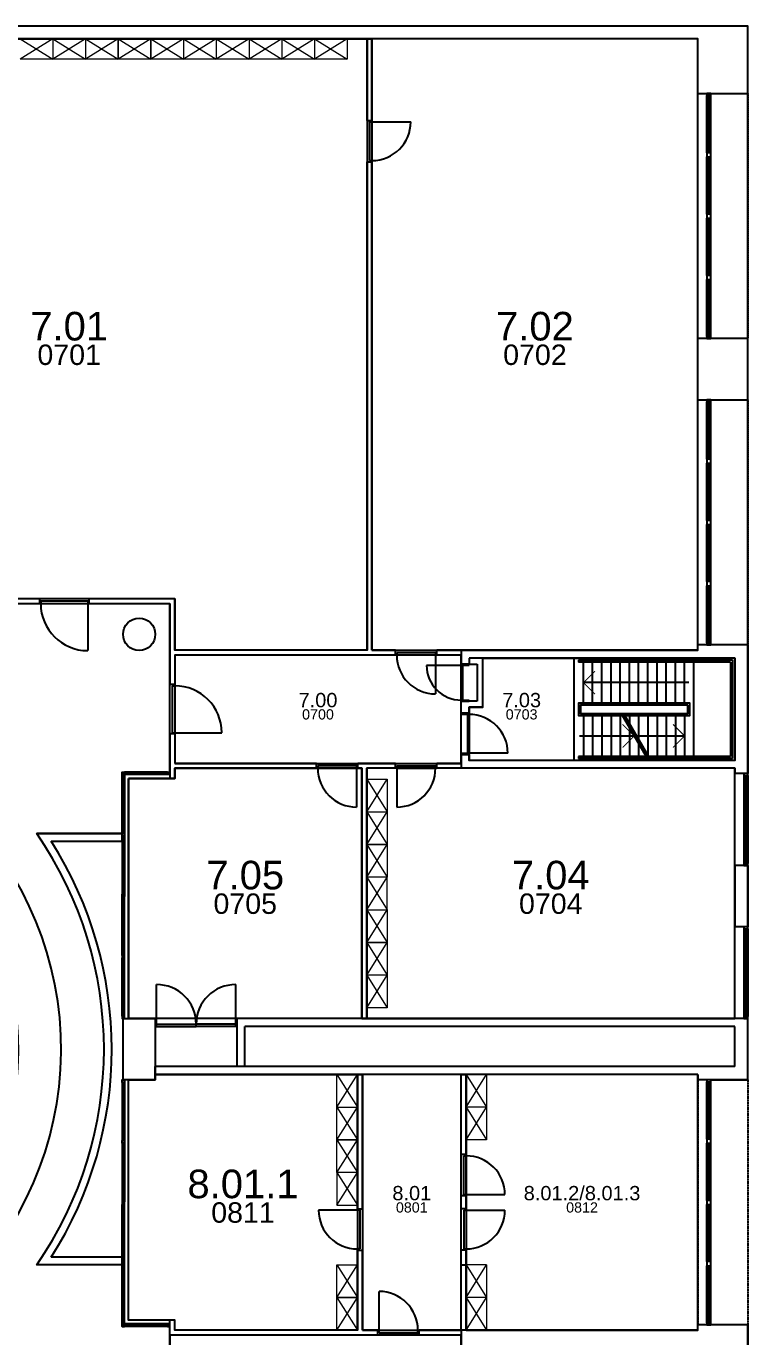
# Model space of a CAD drawing. Header units: millimetres. Extents: x -3070 to 46890, y -11671 to 43799.
# Drawn here: x 29237 to 46890, y 11709 to 43799 of the extents above; entities that cross this region are included whole.
import ezdxf
from ezdxf.enums import TextEntityAlignment as Align

# ---------------------------------------------------------------- set-up
doc = ezdxf.new("R2010")
doc.units = ezdxf.units.MM
doc.header["$LTSCALE"] = 10
doc.linetypes.add('HIDDEN', pattern=[0.375, 0.25, -0.125])
for name, color, linetype in [('T-020---V_LOKAALNAAM', 2, 'Continuous'), ('T-020---V_LOKAALNUMMER', 7, 'Continuous'), ('T-025---V_POLYGOON_BUITENOMTREK', 7, 'Continuous'), ('T-026---V_POLYGOON_CONSTR', 7, 'Continuous'), ('T-026---V_POLYGOON_LOKAAL', 7, 'Continuous'), ('T-20----B_Wanden', 12, 'Continuous'), ('T-223---B_LICHTEWANDEN', 5, 'Continuous'), ('T-24----B_Trappen', 2, 'Continuous'), ('T-28----B_Kolommen', 4, 'Continuous'), ('T-282---B_DRAAGSTR_PROJECTIE', 7, 'HIDDEN'), ('T-31----B_BUITENSCHRIJNWERK', 2, 'Continuous'), ('T-32----B_BINNENSCHRIJNWERK', 2, 'Continuous'), ('T-328---B_Binnentablet', 3, 'Continuous'), ('T-8-----B_MEUBILAIR', 6, 'Continuous')]:
    doc.layers.add(name, color=color, linetype=linetype)
doc.styles.add('S1-100_H2.5', font='arial.ttf', dxfattribs={"height": 250})
doc.styles.add('S1-100_H3.5', font='arial.ttf', dxfattribs={"height": 350})
doc.styles.add('S1-100_H5', font='arial.ttf', dxfattribs={"height": 500})
doc.styles.add('S1-100_H7', font='arial.ttf', dxfattribs={"height": 700})

msp = doc.modelspace()

# ---------------------------------------------------------------- linework, layer by layer
at = {"layer": 'T-025---V_POLYGOON_BUITENOMTREK'}
msp.add_lwpolyline([(42240, 8849.071069861284), (46890, 8849.071069861307), (46890.00000000003, 11999.07106986132), (45989.99999999997, 11999.07106986132), (45989.99999999997, 17999.07106986129), (46890.00000000003, 17999.07106986126), (46890, 43799.0710698613), (22399.99999999999, 43799.07106986132), (22399.99999999999, 43699.0710698613), (-3070, 43699.07106986129), (-3070, 19644.07106986131), (-2470, 19644.07106986131), (-2470, -6300.928930138707), (22590.00000000003, -6300.928930138722), (22590, -5400.928930138693), (28589.99999999997, -5400.928930138693), (28589.99999999997, -6300.928930138722), (31739.99999999997, -6300.928930138722), (31739.99999999997, -1650.928930138703, 0.4142135623730963)], format="xyb", close=True, dxfattribs=at)
at = {"layer": 'T-026---V_POLYGOON_CONSTR'}
msp.add_lwpolyline([(31605.00000000003, 28909.07106986133, -1), (32395.00000000003, 28909.07106986133, -1)], format="xyb", close=True, dxfattribs=at)
at = {"layer": 'T-026---V_POLYGOON_LOKAAL'}
for points in [[(22590, 43489.07106986132), (37575.00000000015, 43489.07106986132), (37575.00000000015, 28519.0710698613), (32870, 28519.0710698613), (32870.00000000003, 29779.07106986131), (31585, 29779.07106986131), (28470.00000000001, 29779.07106986131), (28470.00000000001, 28649.07106986131), (22590, 28649.07106986131)], [(37695.00000000012, 28519.0710698613), (45669.99999999991, 28519.07106986132), (45669.99999999991, 43489.07106986132), (37695.00000000012, 43489.07106986132)], [(32870, 25749.07106986129), (39880, 25749.07106986129), (39880, 28399.07106986132), (32870, 28399.07106986132)], [(40410, 28329.07106986131), (46569.99999999997, 28329.07106986131), (46569.99999999997, 25819.07106986131), (40070, 25819.07106986131), (40069.99999999997, 27129.07106986133), (40410, 27129.07106986133)], [(31740, 25379.0710698613), (32870, 25379.07106986131), (32870.00000000003, 25629.07106986128), (37449.99999999997, 25629.07106986128), (37449.99999999997, 19499.07106986131), (31739.99999999997, 19499.0710698613)], [(37570, 19499.0710698613), (46570.00000000009, 19499.07106986132), (46569.99999999997, 25629.07106986131), (37570, 25629.07106986128)], [(31740, 17999.0710698613), (32395.00000000003, 17999.0710698613), (32395.00000000003, 18135.37149700891), (37340.00032227181, 18134.88708174231), (37340.00000000003, 11869.07106986133), (32870.00000000003, 11869.07106986122), (32870, 12119.0710698613), (31740, 12119.07106986128)], [(37460.00000000003, 11869.07106986133), (39880.00029789502, 11869.07106986133), (39880.00029789502, 18134.63826178576), (37460.00000000003, 18134.63826178576)], [(45669.99999999985, 18134.07106986129), (40000.0002974394, 18131.58500637569), (40000.00000000003, 11869.07106986133), (45669.99999999991, 11869.07106986133)], [(39879.99999999991, 9099.071069861331), (39880, 9099.071069861331), (39880, 11749.07106986134), (32750.00000000003, 11749.07106986117), (32750.00000000003, 9099.071069861307), (39879.99999999991, 9099.071069861331)]]:
    msp.add_lwpolyline(points, close=True, dxfattribs=at)
msp.add_lwpolyline([(32750.00000000003, 7839.071069861297), (32750, 11964.0710698613), (31585, 11964.07106986131), (31585, 13469.07106986131), (29495.82131453711, 13469.07106987233, 0.311397478308075), (29495.82131453673, 24029.07106985059), (31585, 24029.0710698613), (31585, 25534.0710698613), (32750, 25534.07106986131), (32750.00000000003, 29659.07106986131), (28625.00000000003, 29659.07106986131), (28625.00000000001, 28494.07106986131), (27120.00000000003, 28494.07106986131), (27120.00000000003, 26404.89238439051, 0.1493475937844504), (21940, 28048.53341991144), (21940, 25948.37659192384, -287.9895827890646), (21840, 25949.0710698613), (21840, 28049.0710698613, 0.1520968880765982), (16559.99999999997, 26404.89238439051), (16559.99999999997, 29659.07106986135), (10929.99999999996, 29659.07106986131)], format="xyb", dxfattribs=at)
at = {"layer": 'T-20----B_Wanden'}
for p, q in [((46890, 43799.0710698613), (23764.99999999999, 43799.0710698613)), ((46890, 42149.0710698613), (46890, 43799.0710698613)), ((45670.00000000009, 43489.07106986132), (22589.99999999999, 43489.07106986132)), ((45670.00000000006, 42149.0710698613), (45670.00000000009, 43489.07106986132)), ((45670.00000000006, 42149.0710698613), (46890, 42149.0710698613)), ((45669.99999999997, 34649.0710698613), (45670, 36149.0710698613)), ((46890, 36149.0710698613), (45670, 36149.0710698613)), ((46890, 34649.0710698613), (46890, 36149.0710698613)), ((45669.99999999997, 34649.0710698613), (46890, 34649.0710698613)), ((46890.00000000003, 28649.07106986134), (45669.99999999985, 28649.07106986131)), ((45669.99999999985, 28519.07106986131), (45669.99999999985, 28649.07106986131)), ((46890, 28649.07106986132), (46569.99999999997, 28649.07106986132)), ((46890, 28649.07106986132), (46890, 25499.07106986132)), ((45669.99999999985, 28519.07106986131), (39880, 28519.07106986131)), ((39880, 28519.07106986131), (39880, 28179.07106986131)), ((46569.99999999997, 28329.07106986131), (40069.99999999997, 28329.07106986131)), ((40069.99999999997, 28329.07106986131), (40069.99999999997, 28179.07106986131)), ((40410, 27129.07106986133), (40410, 28329.07106986131)), ((46569.99999999997, 28329.07106986131), (46569.99999999997, 25819.07106986131)), ((40070, 28179.07106986131), (39880, 28179.07106986131)), ((40070, 28179.07106986131), (40270, 28179.07106986131)), ((40270, 28179.07106986131), (40270, 27269.07106986133)), ((39880, 26979.07106986133), (39880, 27269.07106986133)), ((39880, 27269.07106986133), (40070, 27269.07106986133)), ((40070, 26979.07106986133), (39880, 26979.07106986133)), ((40270, 27269.07106986133), (40070, 27269.07106986133)), ((40069.99999999997, 27129.07106986133), (40070, 26979.07106986133)), ((40410, 27129.07106986133), (40070, 27129.07106986133)), ((39880, 25969.07106986133), (39880.00000000003, 25629.07106986131)), ((39880, 25969.07106986133), (40070, 25969.07106986133)), ((40070, 25969.07106986133), (40070, 25819.07106986133)), ((46569.99999999997, 25819.07106986131), (40070, 25819.07106986131)), ((46569.99999999997, 25629.07106986131), (39880.00000000003, 25629.07106986131)), ((46569.99999999997, 25629.07106986131), (46569.99999999997, 25499.07106986131)), ((46890, 25499.07106986132), (46569.99999999997, 25499.07106986131)), ((46569.99999999997, 23249.0710698613), (46569.99999999997, 21749.07106986131)), ((46890, 23249.07106986129), (46569.99999999997, 23249.0710698613)), ((46890, 23249.0710698613), (46890, 21749.07106986131)), ((46890, 21749.07106986132), (46569.99999999997, 21749.07106986131)), ((34395.00000000003, 18324.0710698613), (34395.00000000003, 19499.07106986131)), ((46890, 19499.07106986132), (34395.00000000003, 19499.07106986131)), ((34585.00000000003, 18324.0710698613), (34585.00000000003, 19309.07106986131)), ((46570, 19309.07106986132), (34585.00000000003, 19309.07106986132)), ((46569.99999999997, 18324.0710698613), (46570, 19309.07106986132)), ((46890, 17999.0710698613), (46890, 19499.07106986132)), ((46569.99999999997, 18324.0710698613), (32395.00000000001, 18324.07106986129)), ((32395.00000000001, 18135.37149700891), (32395.00000000001, 18324.07106986129)), ((45669.99999999985, 18134.07106986129), (32395.00000000001, 18135.37149700891)), ((45669.99999999985, 18134.07106986129), (45669.99999999985, 17999.07106986129)), ((46890.00000000003, 17999.07106986126), (45669.99999999985, 17999.07106986129)), ((46890, 17999.0710698613), (46569.99999999997, 17999.07106986131)), ((46890.00000000003, 11999.07106986132), (45669.99999999985, 11999.07106986129)), ((45669.99999999985, 11869.07106986129), (45669.99999999985, 11999.07106986129)), ((46890, 11999.0710698613), (46569.99999999997, 11999.0710698613)), ((46890, 11999.0710698613), (46890, 8849.071069861304)), ((45669.99999999985, 11869.0710698613), (39880, 11869.0710698613)), ((39880, 11869.0710698613), (39879.99999999997, 11029.07106986129))]:
    msp.add_line(p, q, dxfattribs=at)
at = {"layer": 'T-20----B_Wanden', "color": 9}
for p, q in [((31584.99999999997, 24029.07106986134), (29495.82131452918, 24029.07106986134)), ((31584.99999999997, 23839.07106986134), (29849.49436606327, 23839.07106986134)), ((31584.99999999997, 23839.07106986134), (31584.99999999997, 24029.07106986134)), ((31584.99999999999, 13659.07106986127), (29849.49436606329, 13659.07106986127)), ((31584.99999999999, 13469.07106986127), (31584.99999999999, 13659.07106986127)), ((31584.99999999999, 13469.07106986127), (29495.8213145292, 13469.07106986127))]:
    msp.add_line(p, q, dxfattribs=at)
for radius, start, end in [(9300, 325.4070863226867, 34.59291367731335), (9490, 327.5534928750849, 32.48677560740021)]:
    msp.add_arc((21840, 18749.0710698613), radius, start, end, dxfattribs=at)
at = {"layer": 'T-223---B_LICHTEWANDEN'}
for p, q in [((37575.00000000015, 41489.07106986132), (37575.00000000015, 43489.07106986132)), ((37575.00000000015, 43489.07106986132), (37695.00000000012, 43489.07106986132)), ((37695.00000000012, 41489.07106986132), (37695.00000000012, 43489.07106986132)), ((37575.00000000015, 41489.07106986132), (37695.00000000015, 41489.07106986132)), ((37575.00000000015, 28519.0710698613), (37575.00000000015, 40479.07106986132)), ((37575.00000000015, 40479.07106986132), (37695.00000000015, 40479.07106986132)), ((37695.00000000012, 28519.0710698613), (37695.00000000012, 40479.07106986132)), ((29560.00000000003, 29779.07106986131), (28470.00000000003, 29779.07106986131)), ((29560.00000000001, 29659.07106986131), (28470.00000000001, 29659.07106986131)), ((29560.00000000003, 29779.07106986131), (29560.00000000003, 29659.07106986131)), ((32870.00000000003, 29779.07106986131), (30770.00000000003, 29779.07106986131)), ((30770.00000000003, 29779.07106986131), (30770.00000000003, 29659.07106986131)), ((32870.00000000003, 29779.07106986131), (30770.00000000003, 29779.07106986131)), ((30770.00000000003, 29779.07106986131), (30770.00000000003, 29659.07106986131)), ((32750.00000000003, 29659.07106986131), (30770.00000000003, 29659.07106986131)), ((32750.00000000003, 29659.07106986131), (30770.00000000003, 29659.07106986131)), ((32750.00000000003, 29659.07106986133), (32750.00000000003, 27679.07106986131)), ((32750.00000000003, 29659.07106986133), (32750.00000000003, 27679.07106986131)), ((32870.00000000003, 29779.07106986131), (32870, 28519.0710698613)), ((32870.00000000003, 29779.07106986131), (32870, 28519.0710698613)), ((37575.00000000015, 28519.0710698613), (32870, 28519.0710698613)), ((32870, 28399.0710698613), (32870.00000000003, 27679.07106986131)), ((32870, 28399.0710698613), (32870.00000000003, 27679.07106986131)), ((38270, 28399.0710698613), (32870, 28399.0710698613)), ((38270, 28519.0710698613), (37695.00000000012, 28519.0710698613)), ((38270, 28399.0710698613), (38270, 28519.0710698613)), ((39880, 28519.0710698613), (39280, 28519.0710698613)), ((39280, 28399.0710698613), (39280, 28519.0710698613)), ((39880, 28399.0710698613), (39280, 28399.0710698613)), ((39880, 28519.07106986131), (39880, 28399.07106986132)), ((32870.00000000003, 27679.07106986131), (32750.00000000003, 27679.07106986131)), ((32870.00000000003, 27679.07106986131), (32750.00000000003, 27679.07106986131)), ((32750, 26469.0710698613), (32750, 25379.0710698613)), ((32870.00000000003, 26469.07106986131), (32750, 26469.07106986131)), ((32750, 26469.0710698613), (32750, 25379.0710698613)), ((32870.00000000003, 26469.07106986131), (32750, 26469.07106986131)), ((32870.00000000003, 26469.07106986131), (32870, 25749.07106986138)), ((32870.00000000003, 26469.07106986131), (32870.00000000003, 25749.07106986129)), ((36340, 25749.07106986129), (32870, 25749.07106986129)), ((36340, 25629.07106986131), (36340, 25749.07106986131)), ((38270, 25749.07106986129), (37350, 25749.07106986129)), ((37350, 25629.07106986131), (37350, 25749.07106986131)), ((38270, 25629.07106986131), (38270, 25749.07106986131)), ((39880.00000000003, 25749.07106986131), (39280, 25749.0710698613)), ((39280, 25629.07106986131), (39280, 25749.07106986131)), ((39880.00000000003, 25749.07106986131), (39880.00000000003, 25629.07106986131)), ((32870, 25379.07106986131), (32750, 25379.0710698613)), ((32870, 25379.07106986131), (32750, 25379.0710698613)), ((32870, 25629.07106986138), (32870, 25379.07106986131)), ((32870.00000000003, 25629.07106986128), (32870, 25379.07106986131)), ((36340, 25629.07106986128), (32870, 25629.07106986128)), ((37449.99999999997, 25629.07106986128), (37350, 25629.07106986128)), ((37449.99999999997, 19499.0710698613), (37449.99999999997, 25629.07106986128)), ((37570, 19499.0710698613), (37570, 25629.07106986128)), ((38270, 25629.07106986128), (37570, 25629.07106986128)), ((39880, 25629.07106986128), (39280, 25629.07106986128)), ((39880.00000000003, 25629.07106986131), (39280, 25629.07106986131)), ((37449.99999999997, 19499.0710698613), (37570, 19499.0710698613)), ((37340.00000000032, 14839.07106986126), (37340.00032227585, 18134.92854154628)), ((37340.00032227585, 18134.92854154628), (37460.00032227553, 18134.87532646866)), ((37460.0000000002, 14839.07106986126), (37460.00032227553, 18134.87532646866)), ((39880.00000000049, 16171.63869735583), (39880.00029790131, 18134.67972158973)), ((39880.00029790131, 18134.67972158973), (40000.00029790099, 18134.6265065121)), ((40000.00000000026, 16171.63869735583), (40000.00029790099, 18134.6265065121)), ((40000.0000000002, 16171.63869735583), (39880.0000000002, 16171.63869735583)), ((39880.00000000035, 14839.07106986125), (39880.00000000038, 15161.63869735583)), ((40000.0000000002, 15161.63869735583), (39880.0000000002, 15161.63869735583)), ((40000.0000000002, 14839.07106986125), (40000.0000000002, 15161.63869735583)), ((37340.00000000032, 14839.07106986126), (37460.0000000002, 14839.07106986126)), ((40000.0000000002, 14839.07106986126), (39880.0000000002, 14839.07106986126)), ((37340.00000000003, 11869.07106986133), (37340.00000000026, 13829.07106986126)), ((37340.00000000026, 13829.07106986126), (37460.00000000015, 13829.07106986126)), ((37460.00000000003, 11869.07106986133), (37460.00000000015, 13829.07106986126)), ((39880.00000000003, 11869.07106986133), (39880.00000000026, 13829.07106986125)), ((40000.0000000002, 13829.07106986126), (39880.0000000002, 13829.07106986126)), ((40000.00000000003, 11869.07106986133), (40000.00000000015, 13829.07106986125)), ((39880.00000000035, 13469.12428493892), (40000.00000000003, 13469.0710698613)), ((32870, 12119.0710698613), (32750, 12119.07106986131)), ((32750, 11749.07106986122), (32750, 12119.07106986131)), ((32870, 12119.0710698613), (32750, 12119.07106986131)), ((32870, 11869.07106986122), (32870, 12119.0710698613)), ((32870, 11869.07106986122), (32870, 12119.0710698613)), ((37840.00000000009, 11749.07106986138), (32750, 11749.07106986122)), ((37340.00000000003, 11869.07106986128), (32870.00000000003, 11869.07106986122)), ((37840.00000000009, 11869.07106986138), (37460.00000000003, 11869.07106986129)), ((37840.00000000009, 11749.0710698614), (37840.00000000009, 11869.0710698614)), ((39880.00000000003, 11869.07106986131), (38850.00000000009, 11869.07106986135)), ((38850.00000000009, 11749.07106986136), (38850.00000000009, 11869.07106986136)), ((39880.00000000003, 11749.07106986131), (38850.00000000009, 11749.07106986135)), ((39880, 11869.0710698613), (39880, 11749.07106986129)), ((40000.00000000003, 11869.07106986133), (39880.00000000003, 11869.07106986133))]:
    msp.add_line(p, q, dxfattribs=at)
at = {"layer": 'T-24----B_Trappen'}
for p, q in [((42645, 25819.07106986131), (42644.99999999997, 28329.07106986131)), ((46520, 28279.07106986132), (42744.99999999997, 28279.07106986132)), ((42744.99999999997, 28279.07106986132), (42744.99999999997, 28229.07106986132)), ((46520, 28279.07106986132), (46519.99999999997, 25869.07106986132)), ((46469.99999999997, 28229.07106986132), (42744.99999999997, 28229.07106986132)), ((42869.99999999997, 27224.07106986132), (42869.99999999997, 28229.07106986132)), ((43094.99999999997, 27224.07106986132), (43094.99999999997, 28229.07106986132)), ((43319.99999999997, 27224.07106986132), (43319.99999999997, 28229.07106986132)), ((43544.99999999997, 27224.07106986132), (43544.99999999997, 28229.07106986132)), ((43769.99999999997, 27224.07106986132), (43769.99999999997, 28229.07106986132)), ((43994.99999999997, 27224.07106986132), (43994.99999999997, 28229.07106986132)), ((44219.99999999997, 27224.07106986132), (44219.99999999997, 28229.07106986132)), ((44444.99999999997, 27224.07106986132), (44444.99999999997, 28229.07106986132)), ((44669.99999999997, 27224.07106986132), (44669.99999999997, 28229.07106986132)), ((44894.99999999997, 27224.07106986132), (44894.99999999997, 28229.07106986132)), ((45119.99999999997, 27224.07106986132), (45119.99999999997, 28229.07106986132)), ((45344.99999999997, 27224.07106986132), (45344.99999999997, 28229.07106986132)), ((45569.99999999997, 25919.07106986132), (45569.99999999997, 28229.07106986132)), ((46469.99999999997, 28229.07106986132), (46469.99999999997, 25919.07106986132)), ((45444.99999999997, 27726.57106986131), (42869.99999999997, 27726.57106986132)), ((43791.1324865405, 26974.07106986132), (44457.97204745453, 25819.07106986132)), ((43848.86751345947, 26974.07106986131), (44515.70707437347, 25819.07106986132)), ((42869.99999999997, 26924.07106986132), (42869.99999999997, 25919.07106986132)), ((43094.99999999997, 26924.07106986132), (43094.99999999997, 25919.07106986132)), ((43319.99999999997, 26924.07106986132), (43319.99999999997, 25919.07106986132)), ((43544.99999999997, 26924.07106986132), (43544.99999999997, 25919.07106986132)), ((43769.99999999997, 26924.07106986132), (43769.99999999997, 25919.07106986132)), ((43994.99999999997, 26924.07106986132), (43994.99999999997, 25919.07106986132)), ((44219.99999999997, 26924.07106986132), (44219.99999999997, 25919.07106986132)), ((44444.99999999997, 26924.07106986132), (44444.99999999997, 25919.07106986132)), ((44669.99999999997, 26924.07106986132), (44669.99999999997, 25919.07106986132)), ((44894.99999999997, 26924.07106986132), (44894.99999999997, 25919.07106986132)), ((45119.99999999997, 26924.07106986132), (45119.99999999997, 25919.07106986132)), ((45344.99999999997, 26924.07106986132), (45344.99999999997, 25919.07106986132)), ((42769.99999999997, 26421.57106986132), (44110.11851026776, 26421.57106986132)), ((44167.85353718672, 26421.57106986132), (45344.99999999997, 26421.57106986132)), ((44400.23702053557, 25919.07106986132), (42744.99999999997, 25919.07106986132)), ((42744.99999999997, 25919.07106986132), (42744.99999999997, 25869.07106986132)), ((46519.99999999997, 25869.07106986132), (42744.99999999997, 25869.07106986132)), ((46469.99999999997, 25919.07106986132), (44457.97204745453, 25919.07106986132))]:
    msp.add_line(p, q, dxfattribs=at)
at = {"layer": 'T-24----B_Trappen', "const_width": 25}
for points in [[(43152.84271247461, 28009.41378233594), (42869.99999999997, 27726.57106986132), (43152.84271247461, 27443.7283573867)], [(43827.27579779315, 26138.7283573867), (44110.11851026778, 26421.57106986132), (43827.27579779315, 26704.41378233594)], [(45062.15728752539, 26138.7283573867), (45344.99999999997, 26421.57106986132), (45062.15728752539, 26704.41378233594)]]:
    msp.add_lwpolyline(points, dxfattribs=at)
at = {"layer": 'T-24----B_Trappen'}
msp.add_lwpolyline([(43877.73502691896, 26924.07106986132), (45469.99999999997, 26924.07106986132), (45469.99999999997, 27224.07106986132), (42744.99999999997, 27224.07106986132), (42744.99999999997, 26924.07106986132), (43819.99999999997, 26924.07106986132)], dxfattribs=at)
msp.add_lwpolyline([(45419.99999999997, 27174.07106986132), (42794.99999999997, 27174.07106986132), (42794.99999999997, 26974.07106986132), (45419.99999999997, 26974.07106986132)], close=True, dxfattribs=at)
msp.add_arc((21840, 18749.0710698613), 8250, 90, 89.30548869577234, dxfattribs=at)
at = {"layer": 'T-28----B_Kolommen'}
msp.add_lwpolyline([(32395.00000000003, 17999.0710698613), (31605.00000000003, 17999.0710698613), (31605.00000000003, 19499.0710698613), (32395.00000000003, 19499.0710698613)], close=True, dxfattribs=at)
msp.add_circle((32000.00000000003, 28909.07106986133), 395, dxfattribs=at)
at = {"layer": 'T-282---B_DRAAGSTR_PROJECTIE'}
for p, q in [((45670.00000000009, 36149.07106986136), (45669.99999999997, 42149.07106986133)), ((46889.99999999997, 42149.0710698613), (46889.99999999997, 36149.0710698613)), ((45670.00000000009, 28649.07106986133), (45669.99999999997, 34649.0710698613)), ((46890, 34649.0710698613), (46890, 28649.07106986128)), ((46570.00000000009, 23249.07106986131), (46569.99999999985, 25499.07106986131)), ((46570.00000000009, 19499.07106986134), (46569.99999999985, 21749.07106986134)), ((45669.99999999997, 17999.07106986126), (45669.99999999985, 11999.07106986129)), ((46890, 17999.07106986125), (46890, 11999.07106986124))]:
    msp.add_line(p, q, dxfattribs=at)
at = {"layer": 'T-31----B_BUITENSCHRIJNWERK', "color": 1}
for p, q in [((45890.00000000009, 40699.07106986138), (45890.00000000009, 42099.07106986136)), ((45990.00000000009, 40699.07106986138), (45990.00000000009, 42099.07106986136)), ((45890.00000000009, 39199.07106986136), (45890.00000000009, 40599.07106986135)), ((45990.00000000009, 39199.07106986136), (45990.00000000009, 40599.07106986135)), ((45890.00000000009, 37699.07106986139), (45890.00000000009, 39099.07106986138)), ((45990.00000000009, 37699.07106986139), (45990.00000000009, 39099.07106986138)), ((45890.00000000009, 36199.07106986138), (45890.00000000009, 37599.07106986136)), ((45990.00000000009, 36199.07106986138), (45990.00000000009, 37599.07106986136)), ((45890.00000000009, 33199.07106986138), (45890.00000000009, 34599.07106986136)), ((45990.00000000009, 33199.07106986138), (45990.00000000009, 34599.07106986136)), ((45890.00000000009, 31699.07106986136), (45890.00000000009, 33099.07106986135)), ((45990.00000000009, 31699.07106986136), (45990.00000000009, 33099.07106986135)), ((45890.00000000009, 30199.07106986139), (45890.00000000009, 31599.07106986138)), ((45990.00000000009, 30199.07106986139), (45990.00000000009, 31599.07106986138)), ((45890.00000000009, 28699.07106986138), (45890.00000000009, 30099.07106986136)), ((45990.00000000009, 28699.07106986138), (45990.00000000009, 30099.07106986136)), ((46790, 25449.07106986131), (46790, 23299.07106986131)), ((46890, 25449.07106986131), (46890, 23299.07106986131)), ((46790, 21699.07106986134), (46790, 19549.07106986134)), ((46890, 21699.07106986134), (46890, 19549.07106986134)), ((45889.99999999997, 16549.07106986134), (45889.99999999997, 17949.07106986132)), ((45989.99999999997, 16549.07106986134), (45989.99999999997, 17949.07106986132)), ((45889.99999999997, 15049.07106986132), (45889.99999999997, 16449.07106986131)), ((45989.99999999997, 15049.07106986132), (45989.99999999997, 16449.07106986131)), ((45889.99999999997, 13549.07106986135), (45889.99999999997, 14949.07106986134)), ((45989.99999999997, 13549.07106986135), (45989.99999999997, 14949.07106986134)), ((45889.99999999997, 12049.07106986134), (45889.99999999997, 13449.07106986132)), ((45989.99999999997, 12049.07106986134), (45989.99999999997, 13449.07106986132))]:
    msp.add_line(p, q, dxfattribs=at)
at = {"layer": 'T-31----B_BUITENSCHRIJNWERK'}
for p, q in [((45940.00000000009, 40699.07106986138), (45940.00000000009, 42099.07106986136)), ((45940.00000000009, 39199.07106986136), (45940.00000000009, 40599.07106986135)), ((45940.00000000009, 37699.07106986139), (45940.00000000009, 39099.07106986138)), ((45940.00000000009, 36199.07106986138), (45940.00000000009, 37599.07106986136)), ((45940.00000000009, 33199.07106986138), (45940.00000000009, 34599.07106986136)), ((45940.00000000009, 31699.07106986136), (45940.00000000009, 33099.07106986135)), ((45940.00000000009, 30199.07106986139), (45940.00000000009, 31599.07106986138)), ((45940.00000000009, 28699.07106986138), (45940.00000000009, 30099.07106986136)), ((46840, 25449.07106986131), (46840, 23299.07106986131)), ((46840, 21699.07106986134), (46840, 19549.07106986134)), ((45939.99999999997, 16549.07106986134), (45939.99999999997, 17949.07106986132)), ((45939.99999999997, 15049.07106986132), (45939.99999999997, 16449.07106986131)), ((45939.99999999997, 13549.07106986135), (45939.99999999997, 14949.07106986134)), ((45939.99999999997, 12049.07106986134), (45939.99999999997, 13449.07106986132))]:
    msp.add_line(p, q, dxfattribs=at)
for points in [[(45990.00000000009, 42099.07106986138), (45990.00000000009, 42149.07106986133), (45890.00000000009, 42149.07106986133), (45890.00000000009, 42099.07106986138)], [(45990.00000000009, 40599.07106986138), (45990.00000000009, 40699.07106986138), (45890.00000000009, 40699.07106986138), (45890.00000000009, 40599.07106986138)], [(45990.00000000009, 39099.07106986136), (45990.00000000009, 39199.07106986136), (45890.00000000009, 39199.07106986136), (45890.00000000009, 39099.07106986136)], [(45990.00000000009, 37599.07106986136), (45990.00000000009, 37699.07106986139), (45890.00000000009, 37699.07106986139), (45890.00000000009, 37599.07106986136)], [(45990.00000000009, 36149.07106986136), (45990.00000000009, 36199.07106986138), (45890.00000000009, 36199.07106986138), (45890.00000000009, 36149.07106986136)], [(45990.00000000009, 34599.07106986138), (45990.00000000009, 34649.07106986133), (45890.00000000009, 34649.07106986133), (45890.00000000009, 34599.07106986138)], [(45990.00000000009, 33099.07106986138), (45990.00000000009, 33199.07106986138), (45890.00000000009, 33199.07106986138), (45890.00000000009, 33099.07106986138)], [(45990.00000000009, 31599.07106986136), (45990.00000000009, 31699.07106986136), (45890.00000000009, 31699.07106986136), (45890.00000000009, 31599.07106986136)], [(45990.00000000009, 30099.07106986136), (45990.00000000009, 30199.07106986139), (45890.00000000009, 30199.07106986139), (45890.00000000009, 30099.07106986136)], [(45990.00000000009, 28649.07106986136), (45990.00000000009, 28699.07106986138), (45890.00000000009, 28699.07106986138), (45890.00000000009, 28649.07106986136)], [(46790, 25499.07106986131), (46790, 25449.07106986131), (46890, 25449.07106986131), (46890, 25499.07106986131)], [(46790, 23299.07106986131), (46790.0000000001, 23249.07106986131), (46890.00000000012, 23249.07106986131), (46890, 23299.07106986131)], [(46790, 21749.07106986134), (46790, 21699.07106986134), (46890, 21699.07106986134), (46890, 21749.07106986134)], [(46790, 19549.07106986131), (46790.0000000001, 19499.07106986134), (46890.0000000001, 19499.07106986134), (46890, 19549.07106986131)], [(45989.99999999997, 17949.07106986134), (45989.99999999997, 17999.07106986129), (45889.99999999997, 17999.07106986129), (45889.99999999997, 17949.07106986134)], [(45989.99999999997, 16449.07106986134), (45989.99999999997, 16549.07106986134), (45889.99999999997, 16549.07106986134), (45889.99999999997, 16449.07106986134)], [(45989.99999999997, 14949.07106986132), (45989.99999999997, 15049.07106986132), (45889.99999999997, 15049.07106986132), (45889.99999999997, 14949.07106986132)], [(45989.99999999997, 13449.07106986132), (45989.99999999997, 13549.07106986135), (45889.99999999997, 13549.07106986135), (45889.99999999997, 13449.07106986132)], [(45989.99999999997, 11999.07106986132), (45989.99999999997, 12049.07106986134), (45889.99999999997, 12049.07106986134), (45889.99999999997, 11999.07106986132)]]:
    msp.add_lwpolyline(points, close=True, dxfattribs=at)
at = {"layer": 'T-32----B_BINNENSCHRIJNWERK'}
for p, q in [((37635.00000000015, 41459.07106986126), (37635.00000000015, 40509.07106986126)), ((37635.00000000015, 41459.07106986126), (37695.00000000009, 41459.07106986126)), ((37695.00000000009, 41459.07106986126), (37695.00000000009, 40509.07106986126)), ((37695.00000000009, 41459.07106986125), (38645.00000000009, 41459.07106986125)), ((37635.00000000015, 40509.07106986126), (37695.00000000009, 40509.07106986126)), ((30740.00000000003, 29719.07106986138), (29590.00000000003, 29719.07106986138)), ((29590.00000000003, 29719.07106986138), (29590.00000000003, 29659.07106986143)), ((30740.00000000003, 29659.07106986143), (29590.00000000003, 29659.07106986143)), ((30740.00000000003, 29719.07106986138), (30740.00000000003, 29659.07106986143)), ((30740, 29659.07106986143), (30740, 28509.07106986146)), ((39249.99999999997, 28459.07106986182), (38299.99999999997, 28459.07106986182)), ((38299.99999999997, 28459.07106986182), (38299.99999999997, 28399.07106986186)), ((39249.99999999997, 28399.07106986186), (38299.99999999997, 28399.07106986186)), ((39249.99999999997, 28459.07106986182), (39249.99999999997, 28399.07106986186)), ((39249.99999999997, 28399.07106986186), (39249.99999999997, 27449.07106986186)), ((39880, 28149.07106986134), (39030, 28149.07106986134)), ((39880, 27299.07106986134), (39880, 28149.07106986134)), ((40070, 28149.07106986134), (39880, 28149.07106986134)), ((39911.66666660001, 28149.07106986134), (39911.66666660001, 27299.07106986134)), ((32809.99999999994, 27649.07106986131), (32809.99999999994, 26499.07106986131)), ((32809.99999999994, 27649.07106986131), (32869.99999999991, 27649.07106986131)), ((32869.99999999991, 27649.07106986131), (32869.99999999991, 26499.07106986131)), ((39880, 27299.07106986134), (40070, 27299.07106986134)), ((40070, 26949.07106986133), (39880, 26949.07106986133)), ((40038.33333339999, 25999.07106986131), (40038.33333339999, 26949.07106986133)), ((40070, 26949.07106986133), (40070, 25999.07106986131)), ((32809.99999999994, 26499.07106986131), (32869.99999999991, 26499.07106986131)), ((32869.99999999991, 26499.07106986134), (34019.99999999985, 26499.07106986134)), ((39880, 25999.07106986131), (40070, 25999.07106986131)), ((41020, 25999.07106986131), (40070, 25999.07106986131)), ((37319.99999999997, 25689.07106986183), (36369.99999999997, 25689.07106986183)), ((36369.99999999997, 25689.07106986183), (36369.99999999997, 25629.07106986188)), ((37319.99999999997, 25689.07106986183), (37319.99999999997, 25629.07106986188)), ((38300, 25689.07106986183), (39250, 25689.07106986183)), ((38300, 25689.07106986183), (38300, 25629.07106986188)), ((39250, 25689.07106986183), (39250, 25629.07106986188)), ((31614.99999999999, 25474.07106986133), (31615, 24046.57106986131)), ((32689.99999999997, 25504.07106986135), (31644.99999999999, 25504.07106986133)), ((37319.99999999997, 25629.07106986188), (36369.99999999997, 25629.07106986188)), ((37319.99999999997, 25629.07106986188), (37319.99999999997, 24679.07106986188)), ((38300, 25629.07106986188), (39250, 25629.07106986188)), ((38300.00000000003, 25629.07106986188), (38300.00000000003, 24679.07106986188)), ((31615, 23986.57106986131), (31615, 22546.57106986131)), ((31615, 21046.57106986133), (31615, 22486.57106986133)), ((31615, 19559.07106986131), (31615, 20986.57106986133)), ((32425.00000000004, 19364.07106986132), (32425.00000000004, 20334.07106986132)), ((34365.00000000003, 19364.07106986132), (34365.00000000003, 20334.07106986132)), ((32425.00000000003, 19364.07106986132), (33395.00000000003, 19364.07106986132)), ((32425.00000000003, 19304.07106986138), (32425.00000000003, 19364.07106986132)), ((32425.00000000003, 19304.07106986138), (33395.00000000003, 19304.07106986138)), ((33395.00000000003, 19304.07106986138), (33395.00000000003, 19364.07106986132)), ((34365.00000000003, 19364.07106986132), (33395.00000000003, 19364.07106986132)), ((33395.00000000003, 19304.07106986138), (33395.00000000003, 19364.07106986132)), ((34365.00000000003, 19304.07106986138), (33395.00000000003, 19304.07106986138)), ((34365.00000000003, 19304.07106986138), (34365.00000000003, 19364.07106986132)), ((31615.00000000001, 17939.0710698613), (31615.00000000001, 16511.57106986129)), ((31615.00000000001, 16451.57106986129), (31615.00000000001, 15011.57106986129)), ((39940.0000000002, 15189.07106986138), (39940.0000000002, 16139.07106986138)), ((39940.0000000002, 16139.07106986138), (40000.00000000017, 16139.07106986138)), ((40000.00000000017, 15189.07106986138), (40000.00000000017, 16139.07106986138)), ((39940.0000000002, 15189.07106986138), (40000.00000000017, 15189.07106986138)), ((40000.00000000017, 15189.07106986139), (40950.00000000017, 15189.07106986139)), ((31615.00000000001, 13511.5710698613), (31615.00000000001, 14951.5710698613)), ((37340.00000000035, 14809.07106986125), (36390.00000000032, 14809.07106986125)), ((37340.00000000035, 14809.07106986126), (37340.00000000035, 13859.07106986126)), ((37400.00000000032, 14809.07106986126), (37340.00000000035, 14809.07106986126)), ((37400.00000000032, 14809.07106986126), (37400.00000000032, 13859.07106986126)), ((39940.0000000002, 14809.07106986119), (39940.0000000002, 13859.07106986119)), ((39940.0000000002, 14809.07106986119), (40000.00000000017, 14809.07106986119)), ((40000.00000000017, 14809.07106986119), (40000.00000000017, 13859.07106986119)), ((40000.00000000017, 14809.07106986119), (40950.00000000017, 14809.07106986119)), ((37400.00000000032, 13859.07106986126), (37340.00000000035, 13859.07106986126)), ((39940.0000000002, 13859.07106986119), (40000.00000000017, 13859.07106986119)), ((31615.00000000001, 12024.07106986129), (31615.00000000001, 13451.5710698613)), ((37870.00000000009, 11869.07106986135), (37870.00000000009, 12819.07106986135)), ((32690.00000000003, 11994.07106986126), (31645.00000000001, 11994.07106986129)), ((37870.00000000009, 11869.07106986135), (38820.00000000009, 11869.07106986135)), ((37870.00000000009, 11809.0710698614), (37870.00000000009, 11869.07106986135)), ((37870.00000000009, 11809.0710698614), (38820.00000000009, 11809.0710698614)), ((38820.00000000009, 11809.0710698614), (38820.00000000009, 11869.07106986135))]:
    msp.add_line(p, q, dxfattribs=at)
at = {"layer": 'T-32----B_BINNENSCHRIJNWERK', "color": 1}
for p, q in [((31584.99999999999, 25474.07106986133), (31585, 24046.57106986131)), ((32689.99999999997, 25534.07106986135), (31644.99999999999, 25534.07106986133)), ((32689.99999999997, 25474.07106986135), (31644.99999999999, 25474.07106986133)), ((31644.99999999999, 25474.07106986133), (31645, 24046.57106986131)), ((31585, 23986.57106986131), (31585, 22546.57106986131)), ((31645, 23986.57106986131), (31645, 22546.57106986131)), ((31585, 21046.57106986133), (31585, 22486.57106986133)), ((31645, 21046.57106986133), (31645, 22486.57106986133)), ((31585, 19559.07106986131), (31585, 20986.57106986133)), ((31645, 19559.07106986131), (31645, 20986.57106986133)), ((31585.00000000001, 17939.0710698613), (31585.00000000001, 16511.57106986129)), ((31645.00000000001, 17939.0710698613), (31645.00000000001, 16511.57106986129)), ((31585.00000000001, 16451.57106986129), (31585.00000000001, 15011.57106986129)), ((31645.00000000001, 16451.57106986129), (31645.00000000001, 15011.57106986129)), ((31585.00000000001, 13511.5710698613), (31585.00000000001, 14951.5710698613)), ((31645.00000000001, 13511.5710698613), (31645.00000000001, 14951.5710698613)), ((31585.00000000001, 12024.07106986129), (31585.00000000001, 13451.5710698613)), ((31645.00000000001, 12024.07106986129), (31645.00000000001, 13451.5710698613)), ((32690.00000000003, 12024.07106986126), (31645.00000000001, 12024.07106986129)), ((32690.00000000003, 11964.07106986126), (31645.00000000001, 11964.07106986129))]:
    msp.add_line(p, q, dxfattribs=at)
at = {"layer": 'T-32----B_BINNENSCHRIJNWERK'}
for points in [[(31644.99999999999, 25534.07106986133), (31644.99999999999, 25474.07106986133), (31584.99999999999, 25474.07106986133), (31584.99999999999, 25534.07106986133)], [(32749.99999999997, 25534.07106986135), (32749.99999999997, 25474.07106986135), (32689.99999999997, 25474.07106986135), (32689.99999999997, 25534.07106986135)], [(31645, 24046.57106986131), (31645, 23986.57106986131), (31585, 23986.57106986131), (31585, 24046.57106986131)], [(31645, 22546.57106986131), (31645, 22486.57106986131), (31585, 22486.57106986131), (31585, 22546.57106986131)], [(31645, 20986.57106986133), (31645, 21046.57106986133), (31585, 21046.57106986133), (31585, 20986.57106986133)], [(31645, 19499.07106986131), (31645, 19559.07106986131), (31585, 19559.07106986131), (31585, 19499.07106986131)], [(31645.00000000001, 17999.0710698613), (31645.00000000001, 17939.0710698613), (31585.00000000001, 17939.0710698613), (31585.00000000001, 17999.0710698613)], [(31645.00000000001, 16511.57106986129), (31645.00000000001, 16451.57106986129), (31585.00000000001, 16451.57106986129), (31585.00000000001, 16511.57106986129)], [(31645.00000000001, 14951.5710698613), (31645.00000000001, 15011.5710698613), (31585.00000000001, 15011.5710698613), (31585.00000000001, 14951.5710698613)], [(31645.00000000001, 13451.5710698613), (31645.00000000001, 13511.5710698613), (31585.00000000001, 13511.5710698613), (31585.00000000001, 13451.5710698613)], [(31645.00000000001, 11964.07106986129), (31645.00000000001, 12024.07106986129), (31585.00000000001, 12024.07106986129), (31585.00000000001, 11964.07106986129)], [(32750.00000000003, 11964.07106986126), (32750.00000000003, 12024.07106986126), (32690.00000000003, 12024.07106986126), (32690.00000000003, 11964.07106986126)]]:
    msp.add_lwpolyline(points, close=True, dxfattribs=at)
for centre, radius, start, end in [((37695.00000000009, 41459.07106986126), 950, 270, 0), ((30740, 29659.07106986143), 1149.999999999971, 180, 270), ((39249.99999999997, 28399.07106986186), 950.0000000000005, 180, 270), ((39880, 28149.07106986134), 850, 180, 270), ((32869.99999999991, 26499.07106986134), 1149.999999999971, 0, 90), ((40070, 25999.07106986131), 950.0000000000146, 0, 90), ((37319.99999999997, 25629.07106986188), 950.0000000000005, 180, 270), ((38300, 25629.07106986188), 950, 270, 0), ((32425.00000000004, 19364.07106986132), 969.9999999999854, 0, 90), ((34365.00000000003, 19364.07106986132), 969.9999999999854, 90, 180), ((40000.00000000017, 15189.07106986138), 949.9999999999997, 0, 90), ((37340.00000000035, 14809.07106986126), 950, 180, 270), ((40000.00000000017, 14809.07106986119), 950, 270, 0), ((37870.00000000009, 11869.07106986135), 950, 0, 90)]:
    msp.add_arc(centre, radius, start, end, dxfattribs=at)
at = {"layer": 'T-328---B_Binnentablet'}
for p, q in [((32750, 25379.0710698613), (31740, 25379.0710698613)), ((32750, 25379.0710698613), (31740, 25379.0710698613)), ((31740, 25379.0710698613), (31739.99999999997, 19499.0710698613)), ((31740, 12119.07106986128), (31740, 17999.0710698613)), ((32750, 12119.07106986128), (31740, 12119.07106986128))]:
    msp.add_line(p, q, dxfattribs=at)
at = {"layer": 'T-8-----B_MEUBILAIR', "lineweight": 0}
for p, q in [((29087.49999999997, 43489.07106986131), (29887.49999999997, 43489.07106986131)), ((29887.49999999997, 43489.07106986131), (29087.49999999997, 42989.07106986131)), ((29087.49999999997, 43489.07106986131), (29887.49999999997, 42989.07106986131)), ((29887.49999999997, 43489.07106986131), (29887.49999999997, 42989.07106986131)), ((29887.49999999997, 43489.07106986131), (30687.49999999997, 43489.07106986131)), ((30687.49999999997, 43489.07106986131), (29887.49999999997, 42989.07106986131)), ((29887.49999999997, 43489.07106986131), (30687.49999999997, 42989.07106986131)), ((30687.49999999997, 43489.07106986131), (30687.49999999997, 42989.07106986131)), ((30687.49999999996, 43489.07106986131), (31487.49999999996, 43489.07106986131)), ((31487.49999999996, 43489.07106986131), (30687.49999999996, 42989.07106986131)), ((30687.49999999996, 43489.07106986131), (31487.49999999996, 42989.07106986131)), ((31487.49999999996, 43489.07106986131), (31487.49999999996, 42989.07106986131)), ((31487.49999999996, 42989.07106986131), (31487.49999999996, 43489.07106986131)), ((31487.49999999996, 43489.07106986131), (32287.49999999996, 43489.07106986131)), ((32287.49999999996, 43489.07106986131), (31487.49999999996, 42989.07106986131)), ((31487.49999999996, 43489.07106986131), (32287.49999999996, 42989.07106986131)), ((32287.49999999996, 42989.07106986131), (32287.49999999996, 43489.07106986131)), ((32287.49999999996, 43489.07106986131), (33087.49999999997, 43489.07106986131)), ((33087.49999999997, 43489.07106986131), (32287.49999999996, 42989.07106986131)), ((32287.49999999996, 43489.07106986131), (33087.49999999997, 42989.07106986131)), ((32287.49999999996, 43489.07106986131), (32287.49999999996, 42989.07106986131)), ((33087.49999999997, 43489.07106986131), (33087.49999999997, 42989.07106986131)), ((33087.49999999994, 43489.07106986131), (33887.49999999994, 43489.07106986131)), ((33887.49999999994, 43489.07106986131), (33087.49999999994, 42989.07106986131)), ((33087.49999999994, 43489.07106986131), (33887.49999999994, 42989.07106986131)), ((33887.49999999994, 43489.07106986131), (33887.49999999994, 42989.07106986131)), ((33887.49999999994, 43489.07106986131), (34687.49999999994, 43489.07106986131)), ((34687.49999999994, 43489.07106986131), (33887.49999999994, 42989.07106986131)), ((33887.49999999994, 43489.07106986131), (34687.49999999994, 42989.07106986131)), ((34687.49999999994, 43489.07106986131), (34687.49999999994, 42989.07106986131)), ((34687.49999999991, 43489.07106986131), (35487.49999999991, 43489.07106986131)), ((35487.49999999991, 43489.07106986131), (34687.49999999991, 42989.07106986131)), ((34687.49999999991, 43489.07106986131), (35487.49999999991, 42989.07106986131)), ((35487.49999999991, 43489.07106986131), (35487.49999999991, 42989.07106986131)), ((35487.49999999991, 43489.07106986131), (36287.49999999991, 43489.07106986131)), ((36287.49999999991, 43489.07106986131), (35487.49999999991, 42989.07106986131)), ((35487.49999999991, 43489.07106986131), (36287.49999999991, 42989.07106986131)), ((36287.49999999991, 43489.07106986131), (36287.49999999991, 42989.07106986131)), ((36287.49999999991, 43489.07106986131), (37087.49999999991, 43489.07106986131)), ((37087.49999999991, 43489.07106986131), (36287.49999999991, 42989.07106986131)), ((36287.49999999991, 43489.07106986131), (37087.49999999991, 42989.07106986131)), ((37087.49999999991, 43489.07106986131), (37087.49999999991, 42989.07106986131)), ((29887.49999999997, 42989.07106986131), (29087.49999999997, 42989.07106986131)), ((30687.49999999997, 42989.07106986131), (29887.49999999997, 42989.07106986131)), ((31487.49999999996, 42989.07106986131), (30687.49999999996, 42989.07106986131)), ((32287.49999999996, 42989.07106986131), (31487.49999999996, 42989.07106986131)), ((33087.49999999997, 42989.07106986131), (32287.49999999996, 42989.07106986131)), ((33887.49999999994, 42989.07106986131), (33087.49999999994, 42989.07106986131)), ((34687.49999999994, 42989.07106986131), (33887.49999999994, 42989.07106986131)), ((35487.49999999991, 42989.07106986131), (34687.49999999991, 42989.07106986131)), ((36287.49999999991, 42989.07106986131), (35487.49999999991, 42989.07106986131)), ((37087.49999999991, 42989.07106986131), (36287.49999999991, 42989.07106986131)), ((37570, 24564.07106986128), (37570, 25364.07106986128)), ((37570, 25364.07106986128), (38070, 25364.07106986128)), ((37570, 25364.07106986128), (38070, 24564.07106986128)), ((37570, 24564.07106986128), (38070, 25364.07106986128)), ((38070, 25364.07106986128), (38070, 24564.07106986128)), ((37570, 23764.07106986129), (37570, 24564.07106986129)), ((37570, 24564.07106986129), (38070, 24564.07106986129)), ((37570, 24564.07106986129), (38070, 23764.07106986129)), ((37570, 23764.07106986129), (38070, 24564.07106986129)), ((38070, 24564.07106986129), (38070, 23764.07106986129)), ((38070, 23764.07106986129), (37570, 23764.07106986129)), ((37570, 22964.07106986129), (37570, 23764.07106986129)), ((37570, 23764.07106986129), (38070, 23764.07106986129)), ((37570, 23764.07106986129), (38070, 22964.07106986129)), ((37570, 22964.07106986129), (38070, 23764.07106986129)), ((38070, 23764.07106986129), (38070, 22964.07106986129)), ((38070, 22964.07106986129), (37570, 22964.07106986129)), ((37570, 22964.07106986129), (37570, 22164.07106986129)), ((37570, 22164.07106986129), (38070, 22964.07106986129)), ((37570, 22964.07106986129), (38070, 22164.07106986129)), ((38070, 22964.07106986129), (37570, 22964.07106986129)), ((38070, 22164.07106986129), (38070, 22964.07106986129)), ((37570, 22164.07106986129), (38070, 22164.07106986129)), ((37570, 22164.07106986129), (38070, 22164.07106986129)), ((37570, 21364.07106986129), (37570, 22164.07106986129)), ((37570, 22164.07106986129), (38070, 22164.07106986129)), ((37570, 22164.07106986129), (38070, 21364.07106986129)), ((37570, 21364.07106986129), (38070, 22164.07106986129)), ((38070, 22164.07106986129), (38070, 21364.07106986129)), ((38070, 21364.07106986129), (37570, 21364.07106986129)), ((37570, 20564.07106986129), (37570, 21364.07106986129)), ((37570, 21364.07106986129), (38070, 21364.07106986129)), ((37570, 21364.07106986129), (38070, 20564.07106986129)), ((37570, 20564.07106986129), (38070, 21364.07106986129)), ((38070, 21364.07106986129), (38070, 20564.07106986129)), ((38070, 20564.07106986129), (37570, 20564.07106986129)), ((37570, 19764.07106986129), (37570, 20564.07106986129)), ((37570, 20564.07106986129), (38070, 19764.07106986129)), ((37570, 19764.07106986129), (38070, 20564.07106986129)), ((38070, 20564.07106986129), (38070, 19764.07106986129)), ((38070, 19764.07106986129), (37570, 19764.07106986129)), ((36840.0000000007, 17331.63869735576), (36840.0000000007, 18131.63869735576)), ((36840.0000000007, 18131.63869735576), (37340.0000000007, 18131.63869735576)), ((36840.0000000007, 18131.63869735576), (37340.0000000007, 17331.63869735576)), ((36840.0000000007, 17331.63869735576), (37340.0000000007, 18131.63869735576)), ((37340.0000000007, 18131.63869735576), (37340.0000000007, 17331.63869735576)), ((40500.00000000038, 18131.58548227813), (40000.00000000038, 18131.58548227813)), ((40000.00000000038, 17331.58548227813), (40000.00000000038, 18131.58548227813)), ((40000.00000000038, 18131.58548227813), (40500.00000000038, 17331.58548227813)), ((40000.00000000038, 17331.58548227813), (40500.00000000038, 18131.58548227813)), ((40500.00000000038, 18131.58548227813), (40500.00000000038, 17331.58548227813)), ((36840.0000000007, 16531.63869735577), (36840.0000000007, 17331.63869735577)), ((36840.0000000007, 17331.63869735577), (37340.0000000007, 17331.63869735577)), ((36840.0000000007, 17331.63869735577), (37340.0000000007, 16531.63869735577)), ((36840.0000000007, 16531.63869735577), (37340.0000000007, 17331.63869735577)), ((37340.0000000007, 17331.63869735577), (37340.0000000007, 16531.63869735577)), ((40500.00000000038, 17331.58548227813), (40000.00000000038, 17331.58548227813)), ((40000.00000000038, 16531.58548227813), (40000.00000000038, 17331.58548227813)), ((40000.00000000038, 17331.58548227813), (40500.00000000038, 16531.58548227813)), ((40000.00000000038, 16531.58548227813), (40500.00000000038, 17331.58548227813)), ((40500.00000000038, 17331.58548227813), (40500.00000000038, 16531.58548227813)), ((37340.0000000007, 16531.63869735577), (36840.0000000007, 16531.63869735577)), ((36840.0000000007, 15731.63869735577), (36840.0000000007, 16531.63869735577)), ((36840.0000000007, 16531.63869735577), (37340.0000000007, 16531.63869735577)), ((36840.0000000007, 16531.63869735577), (37340.0000000007, 15731.63869735577)), ((36840.0000000007, 15731.63869735577), (37340.0000000007, 16531.63869735577)), ((37340.0000000007, 16531.63869735577), (37340.0000000007, 15731.63869735577)), ((40500.00000000038, 16531.58548227813), (40000.00000000038, 16531.58548227813)), ((37340.0000000007, 15731.63869735577), (36840.0000000007, 15731.63869735577)), ((36840.0000000007, 15731.63869735577), (36840.0000000007, 14931.63869735577)), ((36840.0000000007, 14931.63869735577), (37340.0000000007, 15731.63869735577)), ((36840.0000000007, 15731.63869735577), (37340.0000000007, 14931.63869735577)), ((37340.0000000007, 15731.63869735577), (36840.0000000007, 15731.63869735577)), ((37340.0000000007, 14931.63869735577), (37340.0000000007, 15731.63869735577)), ((36840.0000000007, 14931.63869735577), (37340.0000000007, 14931.63869735577)), ((36840.0000000007, 14931.63869735577), (37340.0000000007, 14931.63869735577)), ((36840.00000000012, 12669.07106986088), (36840.00000000012, 13469.07106986088)), ((36840.00000000012, 13469.07106986088), (37340.00000000012, 13469.07106986088)), ((36840.00000000012, 13469.07106986088), (37340.00000000012, 12669.07106986088)), ((36840.00000000012, 12669.07106986088), (37340.00000000012, 13469.07106986088)), ((37340.00000000012, 13469.07106986088), (37340.00000000012, 12669.07106986088)), ((40500.00000000003, 13469.0710698613), (40000.00000000003, 13469.0710698613)), ((40000.00000000003, 12669.0710698613), (40000.00000000003, 13469.0710698613)), ((40000.00000000003, 13469.0710698613), (40500.00000000003, 12669.0710698613)), ((40000.00000000003, 12669.0710698613), (40500.00000000003, 13469.0710698613)), ((40500.00000000003, 13469.0710698613), (40500.00000000003, 12669.0710698613)), ((36840.00000000038, 11869.07106986128), (36840.00000000038, 12669.07106986128)), ((36840.00000000038, 12669.07106986128), (37340.00000000038, 12669.07106986128)), ((36840.00000000038, 12669.07106986128), (37340.00000000038, 11869.07106986128)), ((36840.00000000038, 11869.07106986128), (37340.00000000038, 12669.07106986128)), ((37340.00000000012, 12669.07106986088), (36840.00000000012, 12669.07106986088)), ((37340.00000000038, 12669.07106986128), (37340.00000000038, 11869.07106986128)), ((40500.00000000003, 12669.0710698613), (40000.00000000003, 12669.0710698613)), ((40000.00000000003, 11869.0710698613), (40000.00000000003, 12669.0710698613)), ((40000.00000000003, 12669.0710698613), (40500.00000000003, 11869.0710698613)), ((40000.00000000003, 11869.0710698613), (40500.00000000003, 12669.0710698613)), ((40500.00000000003, 12669.0710698613), (40500.00000000003, 11869.0710698613)), ((37340.00000000038, 11869.07106986128), (36840.00000000038, 11869.07106986128)), ((40500.00000000003, 11869.0710698613), (40000.00000000003, 11869.0710698613))]:
    msp.add_line(p, q, dxfattribs=at)

# ---------------------------------------------------------------- texts
at = {"layer": 'T-020---V_LOKAALNAAM'}
for s, height, style, p in [('0701', 500, 'S1-100_H5', (30287.49999999997, 36004.07106986131)), ('0702', 500, 'S1-100_H5', (41682.5000000001, 36004.07106986131)), ('0700', 250, 'S1-100_H2.5', (36375, 27074.07106986129)), ('0703', 250, 'S1-100_H2.5', (41357.49999999999, 27074.07106986131)), ('0705', 500, 'S1-100_H5', (34594.99999999997, 22564.07106986129)), ('0704', 500, 'S1-100_H5', (42069.99999999999, 22564.07106986131)), ('0811', 500, 'S1-100_H5', (34540.00000000019, 15002.10017961844)), ('0801', 250, 'S1-100_H2.5', (38670.00014894753, 15001.85466582354)), ('0812', 250, 'S1-100_H2.5', (42834.99999999994, 15001.57106986129))]:
    msp.add_text(s, height=height, dxfattribs=dict(at, style=style)).set_placement(p, align=Align.TOP_CENTER)
at = {"layer": 'T-020---V_LOKAALNUMMER'}
for s, height, style, p in [('7.01', 700, 'S1-100_H7', (30287.49999999997, 36804.07106986131)), ('7.02', 700, 'S1-100_H7', (41682.5000000001, 36804.07106986131)), ('7.00', 350, 'S1-100_H3.5', (36375.00000000001, 27474.07106986129)), ('7.03', 350, 'S1-100_H3.5', (41357.50000000001, 27474.07106986131)), ('7.05', 700, 'S1-100_H7', (34594.99999999997, 23364.07106986129)), ('7.04', 700, 'S1-100_H7', (42069.99999999999, 23364.07106986131)), ('8.01.1', 700, 'S1-100_H7', (34540.00000000019, 15802.10017961844)), ('8.01', 350, 'S1-100_H3.5', (38670.00014894753, 15401.85466582354)), ('8.01.2/8.01.3', 350, 'S1-100_H3.5', (42834.99999999996, 15401.57106986129))]:
    msp.add_text(s, height=height, dxfattribs=dict(at, style=style)).set_placement(p, align=Align.TOP_CENTER)

doc.saveas('drawing.dxf')
